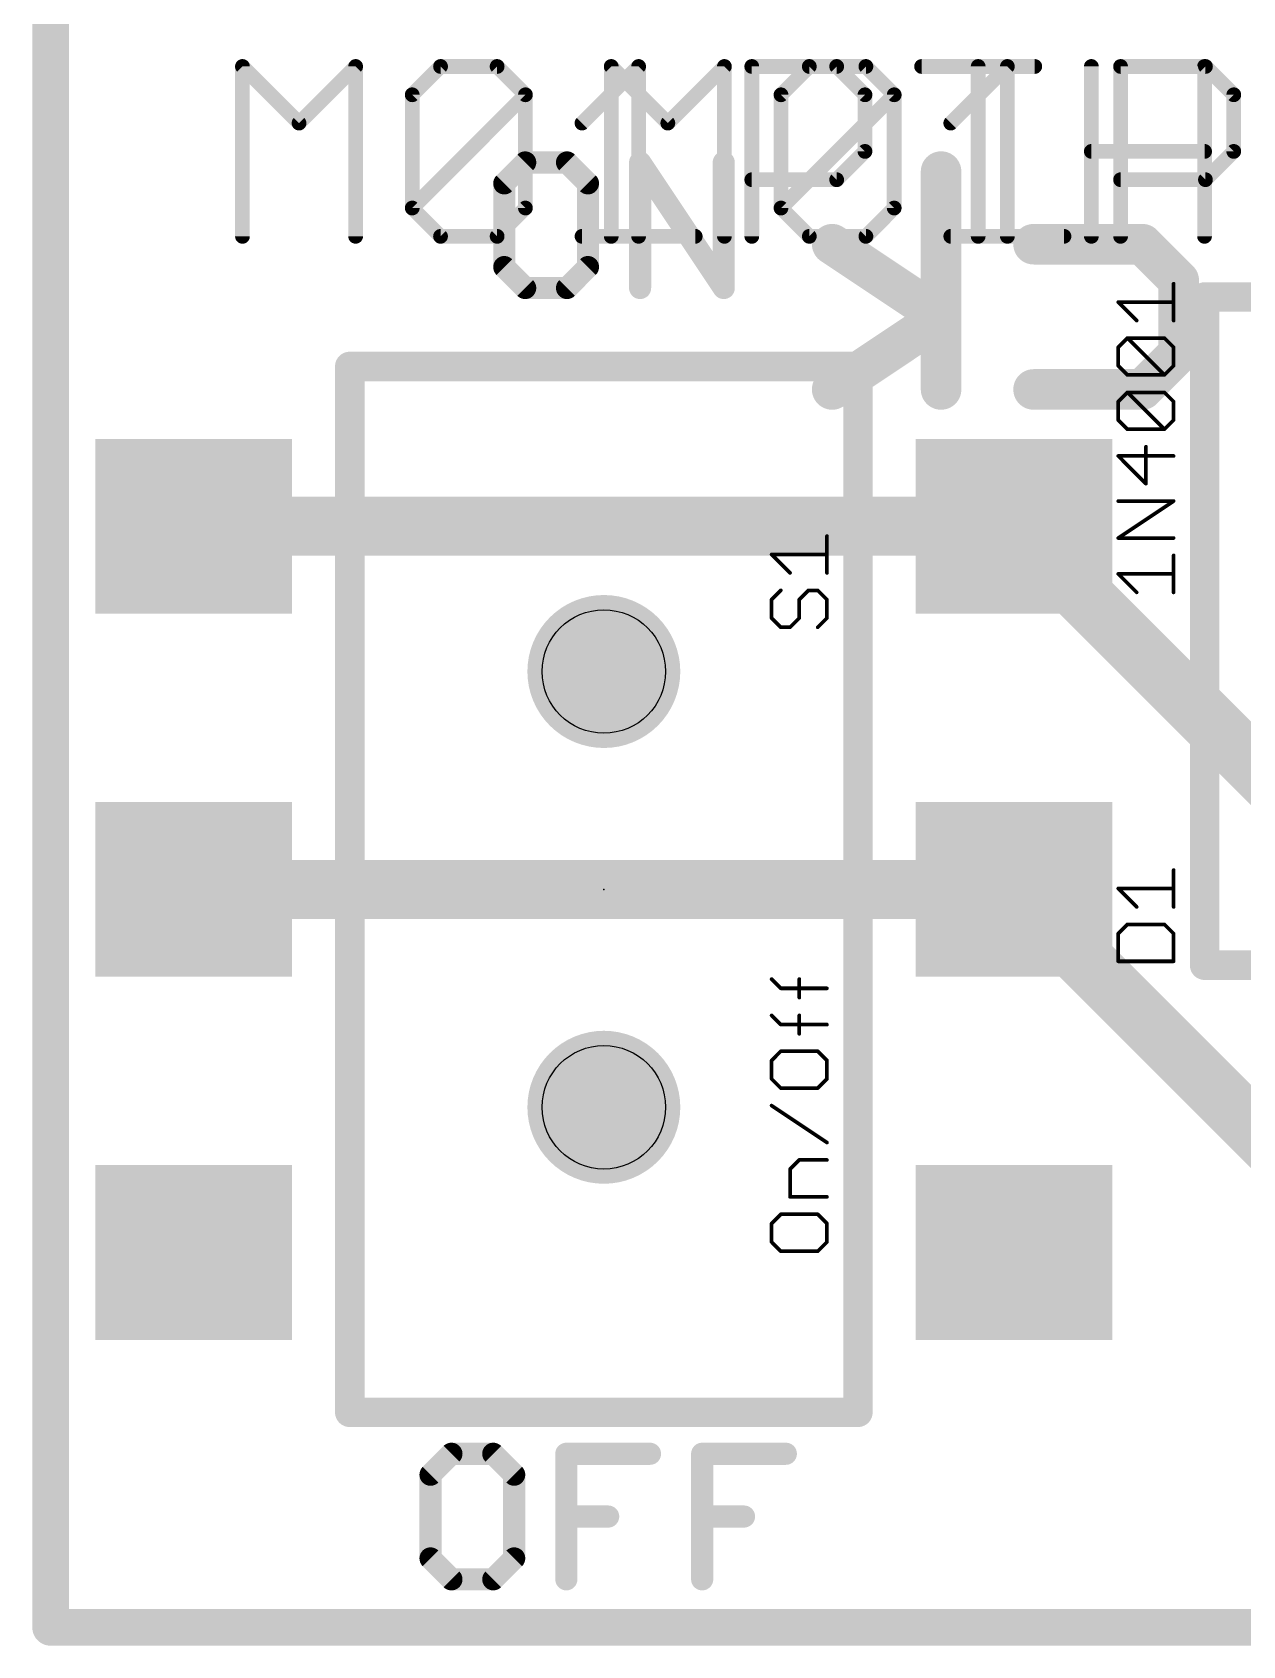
# Model space of a CAD drawing. Extents: x -128 to 56, y -3 to 18.
# Drawn here: x -0.13 to 8.21, y -0.13 to 10.98 of the extents above; entities that cross this region are included whole.
import ezdxf

# ---------------------------------------------------------------- set-up
doc = ezdxf.new("R2010")
doc.units = 0
for name, color, linetype in [('1', 12, 'CONTINUOUS'), ('16', 132, 'CONTINUOUS'), ('20', 53, 'CONTINUOUS'), ('21', 53, 'CONTINUOUS'), ('22', 53, 'CONTINUOUS'), ('23', 53, 'CONTINUOUS'), ('25', 253, 'CONTINUOUS'), ('27', 253, 'CONTINUOUS'), ('29', 253, 'CONTINUOUS'), ('30', 253, 'CONTINUOUS'), ('31', 253, 'CONTINUOUS')]:
    doc.layers.add(name, color=color, linetype=linetype)

# ---------------------------------------------------------------- blocks, each defined once
blk = doc.blocks.new('RECT')
blk.add_solid([(-0.5, -0.5), (0.5, -0.5), (-0.5, 0.5), (0.5, 0.5)])

msp = doc.modelspace()

# ---------------------------------------------------------------- linework, layer by layer
at = {"layer": '1'}
for points, const_width in [([(0, 0), (0, 16.51)], 0.254), ([(0.985, 7.58), (6.635, 7.58)], 0.4064), ([(6.635, 7.58), (9.398, 4.817)], 0.4064), ([(0.985, 5.08), (6.635, 5.08)], 0.4064), ([(6.635, 5.08), (8.667, 3.048)], 0.4064), ([(54.61, 0), (0, 0)], 0.254)]:
    msp.add_lwpolyline(points, dxfattribs=dict(at, const_width=const_width))
for points, const_width in [([(0.985, 7.6816, 1), (0.985, 7.4784)], 0.2032), ([(6.7068, 7.6518, 1), (6.5632, 7.5082)], 0.2032), ([(6.635, 7.4784, 1), (6.635, 7.6816)], 0.2032), ([(0.985, 5.1816, 1), (0.985, 4.9784)], 0.2032), ([(6.7068, 5.1518, 1), (6.5632, 5.0082)], 0.2032), ([(6.635, 4.9784, 1), (6.635, 5.1816)], 0.2032), ([(0, 0.0635, 1), (0, -0.0635)], 0.127), ([(-0.0635, 0, 1), (0.0635, 0)], 0.127)]:
    msp.add_lwpolyline(points, format="xyb", dxfattribs=dict(at, const_width=const_width))
at = {"layer": '16', "const_width": 0.254}
for points in [[(0, 0), (0, 16.51)], [(54.61, 0), (0, 0)]]:
    msp.add_lwpolyline(points, dxfattribs=at)
at = {"layer": '16', "const_width": 0.127}
for points in [[(0, 0.0635, 1), (0, -0.0635)], [(-0.0635, 0, 1), (0.0635, 0)]]:
    msp.add_lwpolyline(points, format="xyb", dxfattribs=at)
at = {"layer": '20', "const_width": 0.2032}
for points in [[(0, 16.51), (0, 0)], [(0, 0), (54.61, 0)]]:
    msp.add_lwpolyline(points, dxfattribs=at)
at = {"layer": '20', "const_width": 0.1016}
for points in [[(0, 0.0508, 1), (0, -0.0508)], [(-0.0508, 0, 1), (0.0508, 0)]]:
    msp.add_lwpolyline(points, format="xyb", dxfattribs=at)
at = {"layer": '20'}
for centre in [(3.81, 6.58), (3.81, 3.58)]:
    msp.add_circle(centre, 0.425, dxfattribs=at)
at = {"layer": '21'}
for points, const_width in [([(3.2683, 10.0845), (3.1242, 9.9405)], 0.1524), ([(3.5564, 10.0845), (3.2683, 10.0845)], 0.1524), ([(3.7004, 9.9405), (3.5564, 10.0845)], 0.1524), ([(4.0597, 9.2202), (4.0597, 10.0845)], 0.1524), ([(4.0597, 10.0845), (4.6359, 9.2202)], 0.1524), ([(4.6359, 9.2202), (4.6359, 10.0845)], 0.1524), ([(3.1242, 9.9405), (3.1242, 9.3643)], 0.1524), ([(3.7004, 9.3643), (3.7004, 9.9405)], 0.1524), ([(3.1242, 9.3643), (3.2683, 9.2202)], 0.1524), ([(3.5564, 9.2202), (3.7004, 9.3643)], 0.1524), ([(3.2683, 9.2202), (3.5564, 9.2202)], 0.1524), ([(7.948, 4.558), (7.948, 9.158)], 0.2032), ([(7.948, 9.158), (8.398, 9.158)], 0.2032), ([(5.56, 8.68), (2.06, 8.68)], 0.2032), ([(2.06, 8.68), (2.06, 1.48)], 0.2032), ([(5.56, 1.48), (5.56, 8.68)], 0.2032), ([(8.398, 4.558), (7.948, 4.558)], 0.2032), ([(2.06, 1.48), (5.56, 1.48)], 0.2032), ([(2.7603, 1.1945), (2.6162, 1.0505)], 0.1524), ([(3.0484, 1.1945), (2.7603, 1.1945)], 0.1524), ([(3.1924, 1.0505), (3.0484, 1.1945)], 0.1524), ([(3.5517, 0.3302), (3.5517, 1.1945)], 0.1524), ([(3.5517, 1.1945), (4.1279, 1.1945)], 0.1524), ([(4.4872, 0.3302), (4.4872, 1.1945)], 0.1524), ([(4.4872, 1.1945), (5.0635, 1.1945)], 0.1524), ([(2.6162, 1.0505), (2.6162, 0.4743)], 0.1524), ([(3.1924, 0.4743), (3.1924, 1.0505)], 0.1524), ([(3.5517, 0.7624), (3.8398, 0.7624)], 0.1524), ([(4.4872, 0.7624), (4.7754, 0.7624)], 0.1524), ([(2.6162, 0.4743), (2.7603, 0.3302)], 0.1524), ([(3.0484, 0.3302), (3.1924, 0.4743)], 0.1524), ([(2.7603, 0.3302), (3.0484, 0.3302)], 0.1524)]:
    msp.add_lwpolyline(points, dxfattribs=dict(at, const_width=const_width))
for points, const_width in [([(3.2683, 10.1226, 1), (3.2683, 10.0464)], 0.0762), ([(3.2952, 10.0576, 1), (3.2413, 10.1115)], 0.0762), ([(3.5833, 10.1115, 1), (3.5294, 10.0576)], 0.0762), ([(3.5564, 10.0464, 1), (3.5564, 10.1226)], 0.0762), ([(4.0914, 10.1057, 1), (4.028, 10.0634)], 0.0762), ([(4.0978, 10.0845, 1), (4.0216, 10.0845)], 0.0762), ([(4.674, 10.0845, 1), (4.5978, 10.0845)], 0.0762), ([(3.1623, 9.9405, 1), (3.0861, 9.9405)], 0.0762), ([(3.0973, 9.9674, 1), (3.1511, 9.9135)], 0.0762), ([(3.7385, 9.9405, 1), (3.6623, 9.9405)], 0.0762), ([(3.6735, 9.9135, 1), (3.7274, 9.9674)], 0.0762), ([(3.1511, 9.3912, 1), (3.0973, 9.3373)], 0.0762), ([(3.0861, 9.3643, 1), (3.1623, 9.3643)], 0.0762), ([(3.6623, 9.3643, 1), (3.7385, 9.3643)], 0.0762), ([(3.7274, 9.3373, 1), (3.6735, 9.3912)], 0.0762), ([(3.2683, 9.2583, 1), (3.2683, 9.1821)], 0.0762), ([(3.2413, 9.1933, 1), (3.2952, 9.2471)], 0.0762), ([(3.5294, 9.2471, 1), (3.5833, 9.1933)], 0.0762), ([(3.5564, 9.1821, 1), (3.5564, 9.2583)], 0.0762), ([(4.0216, 9.2202, 1), (4.0978, 9.2202)], 0.0762), ([(4.5978, 9.2202, 1), (4.674, 9.2202)], 0.0762), ([(4.6042, 9.1991, 1), (4.6676, 9.2413)], 0.0762), ([(7.9988, 9.158, 1), (7.8972, 9.158)], 0.1016), ([(7.948, 9.2088, 1), (7.948, 9.1072)], 0.1016), ([(2.06, 8.7308, 1), (2.06, 8.6292)], 0.1016), ([(2.1108, 8.68, 1), (2.0092, 8.68)], 0.1016), ([(5.6108, 8.68, 1), (5.5092, 8.68)], 0.1016), ([(5.56, 8.6292, 1), (5.56, 8.7308)], 0.1016), ([(7.948, 4.6088, 1), (7.948, 4.5072)], 0.1016), ([(7.8972, 4.558, 1), (7.9988, 4.558)], 0.1016), ([(2.06, 1.5308, 1), (2.06, 1.4292)], 0.1016), ([(5.56, 1.4292, 1), (5.56, 1.5308)], 0.1016), ([(2.0092, 1.48, 1), (2.1108, 1.48)], 0.1016), ([(5.5092, 1.48, 1), (5.6108, 1.48)], 0.1016), ([(2.7603, 1.2326, 1), (2.7603, 1.1564)], 0.0762), ([(2.7872, 1.1676, 1), (2.7333, 1.2215)], 0.0762), ([(3.0753, 1.2215, 1), (3.0214, 1.1676)], 0.0762), ([(3.0484, 1.1564, 1), (3.0484, 1.2326)], 0.0762), ([(3.5898, 1.1945, 1), (3.5136, 1.1945)], 0.0762), ([(3.5517, 1.2326, 1), (3.5517, 1.1564)], 0.0762), ([(4.1279, 1.1564, 1), (4.1279, 1.2326)], 0.0762), ([(4.5253, 1.1945, 1), (4.4491, 1.1945)], 0.0762), ([(4.4872, 1.2326, 1), (4.4872, 1.1564)], 0.0762), ([(5.0635, 1.1564, 1), (5.0635, 1.2326)], 0.0762), ([(2.6543, 1.0505, 1), (2.5781, 1.0505)], 0.0762), ([(2.5893, 1.0774, 1), (2.6431, 1.0235)], 0.0762), ([(3.2305, 1.0505, 1), (3.1543, 1.0505)], 0.0762), ([(3.1655, 1.0235, 1), (3.2194, 1.0774)], 0.0762), ([(3.5517, 0.8005, 1), (3.5517, 0.7243)], 0.0762), ([(3.8398, 0.7243, 1), (3.8398, 0.8005)], 0.0762), ([(4.4872, 0.8005, 1), (4.4872, 0.7243)], 0.0762), ([(4.7754, 0.7243, 1), (4.7754, 0.8005)], 0.0762), ([(2.6431, 0.5012, 1), (2.5893, 0.4473)], 0.0762), ([(2.5781, 0.4743, 1), (2.6543, 0.4743)], 0.0762), ([(3.1543, 0.4743, 1), (3.2305, 0.4743)], 0.0762), ([(3.2194, 0.4473, 1), (3.1655, 0.5012)], 0.0762), ([(2.7603, 0.3683, 1), (2.7603, 0.2921)], 0.0762), ([(2.7333, 0.3033, 1), (2.7872, 0.3571)], 0.0762), ([(3.0214, 0.3571, 1), (3.0753, 0.3033)], 0.0762), ([(3.0484, 0.2921, 1), (3.0484, 0.3683)], 0.0762), ([(3.5136, 0.3302, 1), (3.5898, 0.3302)], 0.0762), ([(4.4491, 0.3302, 1), (4.5253, 0.3302)], 0.0762)]:
    msp.add_lwpolyline(points, format="xyb", dxfattribs=dict(at, const_width=const_width))
at = {"layer": '22', "const_width": 0.2794}
for points in [[(6.1327, 8.5217), (6.1327, 10.0216)], [(6.1327, 9.0217), (5.3827, 9.5216)], [(6.7699, 9.5216), (7.5198, 9.5216)], [(7.5198, 9.5216), (7.7698, 9.2716)], [(7.7698, 9.2716), (7.7698, 8.7717)], [(5.3827, 8.5217), (6.1327, 9.0217)], [(7.7698, 8.7717), (7.5198, 8.5217)], [(7.5198, 8.5217), (6.7699, 8.5217)]]:
    msp.add_lwpolyline(points, dxfattribs=at)
at = {"layer": '22', "const_width": 0.1397}
for points in [[(6.2025, 10.0216, 1), (6.0628, 10.0216)], [(5.4215, 9.5797, 1), (5.344, 9.4635)], [(6.7699, 9.5915, 1), (6.7699, 9.4518)], [(7.5692, 9.571, 1), (7.4704, 9.4722)], [(7.5198, 9.4518, 1), (7.5198, 9.5915)], [(7.8397, 9.2716, 1), (7.7, 9.2716)], [(7.7204, 9.2222, 1), (7.8192, 9.321)], [(6.1714, 8.9635, 1), (6.0939, 9.0798)], [(6.0939, 8.9635, 1), (6.1714, 9.0798)], [(7.8192, 8.7223, 1), (7.7204, 8.8211)], [(7.7, 8.7717, 1), (7.8397, 8.7717)], [(5.344, 8.5798, 1), (5.4215, 8.4636)], [(6.0628, 8.5217, 1), (6.2025, 8.5217)], [(6.7699, 8.5916, 1), (6.7699, 8.4519)], [(7.4704, 8.5711, 1), (7.5692, 8.4723)], [(7.5198, 8.4519, 1), (7.5198, 8.5916)]]:
    msp.add_lwpolyline(points, format="xyb", dxfattribs=at)
at = {"layer": '23'}
msp.add_point((3.81, 5.08), dxfattribs=at)
at = {"layer": '25', "const_width": 0.0127}
for points in [[(5.3531, 7.5127, 1), (5.3403, 7.5127)], [(4.9699, 7.3901, 1), (4.9609, 7.3811)], [(4.9654, 7.3919, 1), (4.9654, 7.3792)], [(5.3467, 7.3792, 1), (5.3467, 7.3919)], [(5.088, 7.254, 1), (5.097, 7.263)], [(5.3403, 7.2585, 1), (5.3531, 7.2585)], [(5.0334, 7.134, 1), (5.0244, 7.143)], [(5.2196, 7.1449, 1), (5.2196, 7.1322)], [(5.2241, 7.134, 1), (5.2151, 7.143)], [(5.2876, 7.143, 1), (5.2787, 7.134)], [(5.2831, 7.1322, 1), (5.2831, 7.1449)], [(4.9717, 7.0749, 1), (4.959, 7.0749)], [(4.9609, 7.0794, 1), (4.9699, 7.0705)], [(5.1515, 7.0794, 1), (5.1605, 7.0705)], [(5.1624, 7.0749, 1), (5.1497, 7.0749)], [(5.3531, 7.0749, 1), (5.3403, 7.0749)], [(5.3422, 7.0705, 1), (5.3512, 7.0794)], [(4.959, 6.9478, 1), (4.9717, 6.9478)], [(4.9699, 6.9523, 1), (4.9609, 6.9433)], [(5.0289, 6.8906, 1), (5.0289, 6.8779)], [(5.0244, 6.8798, 1), (5.0334, 6.8888)], [(5.088, 6.8888, 1), (5.097, 6.8798)], [(5.0925, 6.8779, 1), (5.0925, 6.8906)], [(5.1497, 6.9478, 1), (5.1624, 6.9478)], [(5.1605, 6.9433, 1), (5.1515, 6.9523)], [(5.2787, 6.8888, 1), (5.2876, 6.8798)], [(5.3403, 6.9478, 1), (5.3531, 6.9478)], [(5.3512, 6.9433, 1), (5.3422, 6.9523)], [(7.7407, 5.2131, 1), (7.7279, 5.2131)], [(7.3575, 5.0905, 1), (7.3485, 5.0815)], [(7.353, 5.0924, 1), (7.353, 5.0797)], [(7.7343, 5.0797, 1), (7.7343, 5.0924)], [(7.4756, 4.9544, 1), (7.4846, 4.9634)], [(7.7279, 4.9589, 1), (7.7407, 4.9589)], [(7.3593, 4.7754, 1), (7.3466, 4.7754)], [(7.3485, 4.7799, 1), (7.3575, 4.7709)], [(7.4165, 4.8453, 1), (7.4165, 4.8326)], [(7.421, 4.8344, 1), (7.412, 4.8434)], [(7.6752, 4.8434, 1), (7.6663, 4.8344)], [(7.6707, 4.8326, 1), (7.6707, 4.8453)], [(7.7407, 4.7754, 1), (7.7279, 4.7754)], [(7.7298, 4.7709, 1), (7.7388, 4.7799)], [(7.3466, 4.5847, 1), (7.3593, 4.5847)], [(7.353, 4.5911, 1), (7.353, 4.5784)], [(7.7279, 4.5847, 1), (7.7407, 4.5847)], [(7.7343, 4.5784, 1), (7.7343, 4.5911)]]:
    msp.add_lwpolyline(points, format="xyb", dxfattribs=at)
at = {"layer": '25', "const_width": 0.0254}
for points in [[(5.3467, 7.2585), (5.3467, 7.5127)], [(5.0925, 7.2585), (4.9654, 7.3856)], [(4.9654, 7.3856), (5.3467, 7.3856)], [(5.0289, 7.1385), (4.9654, 7.0749)], [(5.156, 7.0749), (5.2196, 7.1385)], [(5.2196, 7.1385), (5.2831, 7.1385)], [(5.2831, 7.1385), (5.3467, 7.0749)], [(4.9654, 7.0749), (4.9654, 6.9478)], [(5.156, 6.9478), (5.156, 7.0749)], [(5.3467, 7.0749), (5.3467, 6.9478)], [(4.9654, 6.9478), (5.0289, 6.8843)], [(5.0289, 6.8843), (5.0925, 6.8843)], [(5.0925, 6.8843), (5.156, 6.9478)], [(5.3467, 6.9478), (5.2831, 6.8843)], [(7.7343, 4.9589), (7.7343, 5.2131)], [(7.4801, 4.9589), (7.353, 5.086)], [(7.353, 5.086), (7.7343, 5.086)], [(7.4165, 4.8389), (7.353, 4.7754)], [(7.353, 4.7754), (7.353, 4.5847)], [(7.6707, 4.8389), (7.4165, 4.8389)], [(7.7343, 4.7754), (7.6707, 4.8389)], [(7.7343, 4.5847), (7.7343, 4.7754)], [(7.353, 4.5847), (7.7343, 4.5847)]]:
    msp.add_lwpolyline(points, dxfattribs=at)
at = {"layer": '27'}
for points, const_width in [([(1.3388, 10.7632, 1), (1.3028, 10.7272)], 0.0508), ([(1.3462, 10.7452, 1), (1.2954, 10.7452)], 0.0508), ([(2.1258, 10.7452, 1), (2.075, 10.7452)], 0.0508), ([(2.1184, 10.7272, 1), (2.0824, 10.7632)], 0.0508), ([(2.6851, 10.7706, 1), (2.6851, 10.7198)], 0.0508), ([(2.7031, 10.7272, 1), (2.6671, 10.7632)], 0.0508), ([(3.0929, 10.7632, 1), (3.0569, 10.7272)], 0.0508), ([(3.0749, 10.7198, 1), (3.0749, 10.7706)], 0.0508), ([(3.8788, 10.7632, 1), (3.8428, 10.7272)], 0.0508), ([(3.8862, 10.7452, 1), (3.8354, 10.7452)], 0.0508), ([(4.0748, 10.7452, 1), (4.024, 10.7452)], 0.0508), ([(4.0674, 10.7272, 1), (4.0314, 10.7632)], 0.0508), ([(4.6658, 10.7452, 1), (4.615, 10.7452)], 0.0508), ([(4.6584, 10.7272, 1), (4.6224, 10.7632)], 0.0508), ([(4.8544, 10.7452, 1), (4.8036, 10.7452)], 0.0508), ([(4.829, 10.7706, 1), (4.829, 10.7198)], 0.0508), ([(5.2251, 10.7706, 1), (5.2251, 10.7198)], 0.0508), ([(5.2431, 10.7272, 1), (5.2071, 10.7632)], 0.0508), ([(5.4316, 10.7632, 1), (5.3957, 10.7272)], 0.0508), ([(5.4137, 10.7198, 1), (5.4137, 10.7706)], 0.0508), ([(5.6329, 10.7632, 1), (5.5969, 10.7272)], 0.0508), ([(5.6149, 10.7198, 1), (5.6149, 10.7706)], 0.0508), ([(5.9984, 10.7706, 1), (5.9984, 10.7198)], 0.0508), ([(6.4136, 10.7452, 1), (6.3628, 10.7452)], 0.0508), ([(6.6148, 10.7452, 1), (6.564, 10.7452)], 0.0508), ([(6.6074, 10.7272, 1), (6.5714, 10.7632)], 0.0508), ([(6.778, 10.7198, 1), (6.778, 10.7706)], 0.0508), ([(7.1932, 10.7452, 1), (7.1424, 10.7452)], 0.0508), ([(7.3944, 10.7452, 1), (7.3436, 10.7452)], 0.0508), ([(7.369, 10.7706, 1), (7.369, 10.7198)], 0.0508), ([(7.9728, 10.7452, 1), (7.922, 10.7452)], 0.0508), ([(7.9716, 10.7632, 1), (7.9357, 10.7272)], 0.0508), ([(7.9537, 10.7198, 1), (7.9537, 10.7706)], 0.0508), ([(2.4722, 10.5683, 1), (2.5082, 10.5323)], 0.0508), ([(2.5156, 10.5503, 1), (2.4648, 10.5503)], 0.0508), ([(3.2952, 10.5503, 1), (3.2444, 10.5503)], 0.0508), ([(3.2878, 10.5323, 1), (3.2518, 10.5683)], 0.0508), ([(3.2518, 10.5323, 1), (3.2878, 10.5683)], 0.0508), ([(5.0122, 10.5683, 1), (5.0482, 10.5323)], 0.0508), ([(5.0556, 10.5503, 1), (5.0048, 10.5503)], 0.0508), ([(5.634, 10.5503, 1), (5.5832, 10.5503)], 0.0508), ([(5.5906, 10.5323, 1), (5.6265, 10.5683)], 0.0508), ([(5.8352, 10.5503, 1), (5.7844, 10.5503)], 0.0508), ([(5.8278, 10.5323, 1), (5.7918, 10.5683)], 0.0508), ([(5.7918, 10.5323, 1), (5.8278, 10.5683)], 0.0508), ([(8.174, 10.5503, 1), (8.1232, 10.5503)], 0.0508), ([(8.1306, 10.5323, 1), (8.1665, 10.5683)], 0.0508), ([(1.6926, 10.3734, 1), (1.7286, 10.3374)], 0.0508), ([(1.6926, 10.3374, 1), (1.7286, 10.3734)], 0.0508), ([(3.6416, 10.3734, 1), (3.6776, 10.3374)], 0.0508), ([(4.2326, 10.3734, 1), (4.2686, 10.3374)], 0.0508), ([(4.2326, 10.3374, 1), (4.2686, 10.3734)], 0.0508), ([(6.1816, 10.3734, 1), (6.2176, 10.3374)], 0.0508), ([(5.5832, 10.1605, 1), (5.634, 10.1605)], 0.0508), ([(5.6265, 10.1425, 1), (5.5906, 10.1785)], 0.0508), ([(7.1678, 10.1859, 1), (7.1678, 10.1351)], 0.0508), ([(7.9474, 10.1351, 1), (7.9474, 10.1859)], 0.0508), ([(8.1232, 10.1605, 1), (8.174, 10.1605)], 0.0508), ([(8.1665, 10.1425, 1), (8.1306, 10.1785)], 0.0508), ([(4.829, 9.991, 1), (4.829, 9.9402)], 0.0508), ([(5.3957, 9.9836, 1), (5.4316, 9.9476)], 0.0508), ([(5.4137, 9.9402, 1), (5.4137, 9.991)], 0.0508), ([(7.369, 9.991, 1), (7.369, 9.9402)], 0.0508), ([(7.9357, 9.9836, 1), (7.9716, 9.9476)], 0.0508), ([(7.9537, 9.9402, 1), (7.9537, 9.991)], 0.0508), ([(2.5082, 9.7887, 1), (2.4722, 9.7527)], 0.0508), ([(2.4722, 9.7887, 1), (2.5082, 9.7527)], 0.0508), ([(2.4648, 9.7707, 1), (2.5156, 9.7707)], 0.0508), ([(3.2444, 9.7707, 1), (3.2952, 9.7707)], 0.0508), ([(3.2878, 9.7527, 1), (3.2518, 9.7887)], 0.0508), ([(5.0482, 9.7887, 1), (5.0122, 9.7527)], 0.0508), ([(5.0122, 9.7887, 1), (5.0482, 9.7527)], 0.0508), ([(5.0048, 9.7707, 1), (5.0556, 9.7707)], 0.0508), ([(5.7844, 9.7707, 1), (5.8352, 9.7707)], 0.0508), ([(5.8278, 9.7527, 1), (5.7918, 9.7887)], 0.0508), ([(1.2954, 9.5758, 1), (1.3462, 9.5758)], 0.0508), ([(2.075, 9.5758, 1), (2.1258, 9.5758)], 0.0508), ([(2.6851, 9.6012, 1), (2.6851, 9.5504)], 0.0508), ([(2.6671, 9.5578, 1), (2.7031, 9.5938)], 0.0508), ([(3.0569, 9.5938, 1), (3.0929, 9.5578)], 0.0508), ([(3.0749, 9.5504, 1), (3.0749, 9.6012)], 0.0508), ([(3.6596, 9.6012, 1), (3.6596, 9.5504)], 0.0508), ([(3.8354, 9.5758, 1), (3.8862, 9.5758)], 0.0508), ([(4.024, 9.5758, 1), (4.0748, 9.5758)], 0.0508), ([(4.4392, 9.5504, 1), (4.4392, 9.6012)], 0.0508), ([(4.615, 9.5758, 1), (4.6658, 9.5758)], 0.0508), ([(4.8036, 9.5758, 1), (4.8544, 9.5758)], 0.0508), ([(5.2251, 9.6012, 1), (5.2251, 9.5504)], 0.0508), ([(5.2071, 9.5578, 1), (5.2431, 9.5938)], 0.0508), ([(5.5969, 9.5938, 1), (5.6329, 9.5578)], 0.0508), ([(5.6149, 9.5504, 1), (5.6149, 9.6012)], 0.0508), ([(6.1996, 9.6012, 1), (6.1996, 9.5504)], 0.0508), ([(6.3628, 9.5758, 1), (6.4136, 9.5758)], 0.0508), ([(6.564, 9.5758, 1), (6.6148, 9.5758)], 0.0508), ([(6.9792, 9.5504, 1), (6.9792, 9.6012)], 0.0508), ([(7.1424, 9.5758, 1), (7.1932, 9.5758)], 0.0508), ([(7.3436, 9.5758, 1), (7.3944, 9.5758)], 0.0508), ([(7.922, 9.5758, 1), (7.9728, 9.5758)], 0.0508), ([(7.7407, 9.2499, 1), (7.7279, 9.2499)], 0.0127), ([(7.353, 9.1292, 1), (7.353, 9.1165)], 0.0127), ([(7.3575, 9.1273, 1), (7.3485, 9.1183)], 0.0127), ([(7.7343, 9.1165, 1), (7.7343, 9.1292)], 0.0127), ([(7.4756, 8.9912, 1), (7.4846, 9.0002)], 0.0127), ([(7.7279, 8.9957, 1), (7.7407, 8.9957)], 0.0127), ([(7.4165, 8.8821, 1), (7.4165, 8.8694)], 0.0127), ([(7.421, 8.8802, 1), (7.412, 8.8713)], 0.0127), ([(7.421, 8.8713, 1), (7.412, 8.8802)], 0.0127), ([(7.6752, 8.8802, 1), (7.6663, 8.8713)], 0.0127), ([(7.6707, 8.8694, 1), (7.6707, 8.8821)], 0.0127), ([(7.3593, 8.8122, 1), (7.3466, 8.8122)], 0.0127), ([(7.3485, 8.8167, 1), (7.3575, 8.8077)], 0.0127), ([(7.7407, 8.8122, 1), (7.7279, 8.8122)], 0.0127), ([(7.7298, 8.8077, 1), (7.7388, 8.8167)], 0.0127), ([(7.3466, 8.6851, 1), (7.3593, 8.6851)], 0.0127), ([(7.3575, 8.6896, 1), (7.3485, 8.6806)], 0.0127), ([(7.7279, 8.6851, 1), (7.7407, 8.6851)], 0.0127), ([(7.7388, 8.6806, 1), (7.7298, 8.6896)], 0.0127), ([(7.4165, 8.6279, 1), (7.4165, 8.6152)], 0.0127), ([(7.412, 8.617, 1), (7.421, 8.626)], 0.0127), ([(7.6663, 8.626, 1), (7.6752, 8.617)], 0.0127), ([(7.6663, 8.617, 1), (7.6752, 8.626)], 0.0127), ([(7.6707, 8.6152, 1), (7.6707, 8.6279)], 0.0127), ([(7.3593, 8.438, 1), (7.3466, 8.438)], 0.0127), ([(7.3485, 8.4425, 1), (7.3575, 8.4335)], 0.0127), ([(7.4165, 8.5079, 1), (7.4165, 8.4952)], 0.0127), ([(7.421, 8.506, 1), (7.412, 8.497)], 0.0127), ([(7.421, 8.497, 1), (7.412, 8.506)], 0.0127), ([(7.6752, 8.506, 1), (7.6663, 8.497)], 0.0127), ([(7.6707, 8.4952, 1), (7.6707, 8.5079)], 0.0127), ([(7.7407, 8.438, 1), (7.7279, 8.438)], 0.0127), ([(7.7298, 8.4335, 1), (7.7388, 8.4425)], 0.0127), ([(7.3466, 8.3109, 1), (7.3593, 8.3109)], 0.0127), ([(7.3575, 8.3154, 1), (7.3485, 8.3064)], 0.0127), ([(7.4165, 8.2537, 1), (7.4165, 8.241)], 0.0127), ([(7.412, 8.2428, 1), (7.421, 8.2518)], 0.0127), ([(7.6663, 8.2518, 1), (7.6752, 8.2428)], 0.0127), ([(7.6663, 8.2428, 1), (7.6752, 8.2518)], 0.0127), ([(7.6707, 8.241, 1), (7.6707, 8.2537)], 0.0127), ([(7.7279, 8.3109, 1), (7.7407, 8.3109)], 0.0127), ([(7.7388, 8.3064, 1), (7.7298, 8.3154)], 0.0127), ([(7.55, 8.1273, 1), (7.5373, 8.1273)], 0.0127), ([(7.3575, 8.0683, 1), (7.3485, 8.0593)], 0.0127), ([(7.353, 8.0701, 1), (7.353, 8.0574)], 0.0127), ([(7.7343, 8.0574, 1), (7.7343, 8.0701)], 0.0127), ([(7.5373, 7.8731, 1), (7.55, 7.8731)], 0.0127), ([(7.5391, 7.8686, 1), (7.5481, 7.8776)], 0.0127), ([(7.353, 7.7595, 1), (7.353, 7.7468)], 0.0127), ([(7.7378, 7.7478, 1), (7.7308, 7.7584)], 0.0127), ([(7.7343, 7.7468, 1), (7.7343, 7.7595)], 0.0127), ([(7.353, 7.5053, 1), (7.353, 7.4926)], 0.0127), ([(7.3495, 7.5042, 1), (7.3565, 7.4936)], 0.0127), ([(7.7343, 7.4926, 1), (7.7343, 7.5053)], 0.0127), ([(7.7407, 7.3789, 1), (7.7279, 7.3789)], 0.0127), ([(7.353, 7.2582, 1), (7.353, 7.2455)], 0.0127), ([(7.3575, 7.2563, 1), (7.3485, 7.2473)], 0.0127), ([(7.7343, 7.2455, 1), (7.7343, 7.2582)], 0.0127), ([(7.4756, 7.1202, 1), (7.4846, 7.1292)], 0.0127), ([(7.7279, 7.1247, 1), (7.7407, 7.1247)], 0.0127), ([(4.9699, 4.4668, 1), (4.9609, 4.4578)], 0.0127), ([(5.1624, 4.4623, 1), (5.1497, 4.4623)], 0.0127), ([(5.0289, 4.4051, 1), (5.0289, 4.3924)], 0.0127), ([(5.0244, 4.3943, 1), (5.0334, 4.4033)], 0.0127), ([(5.1497, 4.3352, 1), (5.1624, 4.3352)], 0.0127), ([(5.3467, 4.3924, 1), (5.3467, 4.4051)], 0.0127), ([(4.9699, 4.2173, 1), (4.9609, 4.2084)], 0.0127), ([(5.1624, 4.2129, 1), (5.1497, 4.2129)], 0.0127), ([(5.0289, 4.1557, 1), (5.0289, 4.143)], 0.0127), ([(5.0244, 4.1448, 1), (5.0334, 4.1538)], 0.0127), ([(5.3467, 4.143, 1), (5.3467, 4.1557)], 0.0127), ([(5.1497, 4.0857, 1), (5.1624, 4.0857)], 0.0127), ([(4.9717, 3.9022, 1), (4.959, 3.9022)], 0.0127), ([(4.9609, 3.9067, 1), (4.9699, 3.8977)], 0.0127), ([(5.0289, 3.9721, 1), (5.0289, 3.9594)], 0.0127), ([(5.0334, 3.9613, 1), (5.0244, 3.9702)], 0.0127), ([(5.2876, 3.9702, 1), (5.2787, 3.9613)], 0.0127), ([(5.2831, 3.9594, 1), (5.2831, 3.9721)], 0.0127), ([(5.3531, 3.9022, 1), (5.3403, 3.9022)], 0.0127), ([(5.3422, 3.8977, 1), (5.3512, 3.9067)], 0.0127), ([(4.959, 3.7751, 1), (4.9717, 3.7751)], 0.0127), ([(4.9699, 3.7796, 1), (4.9609, 3.7706)], 0.0127), ([(5.3403, 3.7751, 1), (5.3531, 3.7751)], 0.0127), ([(5.3512, 3.7706, 1), (5.3422, 3.7796)], 0.0127), ([(5.0289, 3.7179, 1), (5.0289, 3.7052)], 0.0127), ([(5.0244, 3.7071, 1), (5.0334, 3.716)], 0.0127), ([(5.2787, 3.716, 1), (5.2876, 3.7071)], 0.0127), ([(5.2831, 3.7052, 1), (5.2831, 3.7179)], 0.0127), ([(4.9689, 3.5968, 1), (4.9619, 3.5863)], 0.0127), ([(5.3432, 3.3321, 1), (5.3502, 3.3426)], 0.0127), ([(5.156, 3.2237, 1), (5.156, 3.211)], 0.0127), ([(5.1605, 3.2129, 1), (5.1515, 3.2218)], 0.0127), ([(5.3467, 3.211, 1), (5.3467, 3.2237)], 0.0127), ([(5.0988, 3.1538, 1), (5.0861, 3.1538)], 0.0127), ([(5.088, 3.1583, 1), (5.097, 3.1493)], 0.0127), ([(5.0861, 2.9631, 1), (5.0988, 2.9631)], 0.0127), ([(5.0925, 2.9695, 1), (5.0925, 2.9568)], 0.0127), ([(5.3467, 2.9568, 1), (5.3467, 2.9695)], 0.0127), ([(4.9717, 2.7796, 1), (4.959, 2.7796)], 0.0127), ([(4.9609, 2.7841, 1), (4.9699, 2.7751)], 0.0127), ([(5.0289, 2.8495, 1), (5.0289, 2.8368)], 0.0127), ([(5.0334, 2.8387, 1), (5.0244, 2.8476)], 0.0127), ([(5.2876, 2.8476, 1), (5.2787, 2.8387)], 0.0127), ([(5.2831, 2.8368, 1), (5.2831, 2.8495)], 0.0127), ([(5.3531, 2.7796, 1), (5.3403, 2.7796)], 0.0127), ([(5.3422, 2.7751, 1), (5.3512, 2.7841)], 0.0127), ([(4.959, 2.6525, 1), (4.9717, 2.6525)], 0.0127), ([(4.9699, 2.657, 1), (4.9609, 2.648)], 0.0127), ([(5.0289, 2.5953, 1), (5.0289, 2.5826)], 0.0127), ([(5.0244, 2.5844, 1), (5.0334, 2.5934)], 0.0127), ([(5.2787, 2.5934, 1), (5.2876, 2.5844)], 0.0127), ([(5.2831, 2.5826, 1), (5.2831, 2.5953)], 0.0127), ([(5.3403, 2.6525, 1), (5.3531, 2.6525)], 0.0127), ([(5.3512, 2.648, 1), (5.3422, 2.657)], 0.0127)]:
    msp.add_lwpolyline(points, format="xyb", dxfattribs=dict(at, const_width=const_width))
for points, const_width in [([(1.3208, 9.5758), (1.3208, 10.7452)], 0.1016), ([(1.3208, 10.7452), (1.7106, 10.3554)], 0.1016), ([(1.7106, 10.3554), (2.1004, 10.7452)], 0.1016), ([(2.1004, 10.7452), (2.1004, 9.5758)], 0.1016), ([(2.4902, 10.5503), (2.6851, 10.7452)], 0.1016), ([(2.6851, 10.7452), (3.0749, 10.7452)], 0.1016), ([(3.0749, 10.7452), (3.2698, 10.5503)], 0.1016), ([(3.6596, 10.3554), (4.0494, 10.7452)], 0.1016), ([(3.8608, 9.5758), (3.8608, 10.7452)], 0.1016), ([(3.8608, 10.7452), (4.2506, 10.3554)], 0.1016), ([(4.0494, 10.7452), (4.0494, 9.5758)], 0.1016), ([(4.2506, 10.3554), (4.6404, 10.7452)], 0.1016), ([(4.6404, 10.7452), (4.6404, 9.5758)], 0.1016), ([(4.829, 9.5758), (4.829, 10.7452)], 0.1016), ([(4.829, 10.7452), (5.4137, 10.7452)], 0.1016), ([(5.0302, 10.5503), (5.2251, 10.7452)], 0.1016), ([(5.2251, 10.7452), (5.6149, 10.7452)], 0.1016), ([(5.4137, 10.7452), (5.6086, 10.5503)], 0.1016), ([(5.6149, 10.7452), (5.8098, 10.5503)], 0.1016), ([(5.9984, 10.7452), (6.778, 10.7452)], 0.1016), ([(6.1996, 10.3554), (6.5894, 10.7452)], 0.1016), ([(6.3882, 9.5758), (6.3882, 10.7452)], 0.1016), ([(6.5894, 10.7452), (6.5894, 9.5758)], 0.1016), ([(7.1678, 9.5758), (7.1678, 10.7452)], 0.1016), ([(7.369, 9.5758), (7.369, 10.7452)], 0.1016), ([(7.369, 10.7452), (7.9537, 10.7452)], 0.1016), ([(7.9474, 10.7452), (7.9474, 9.5758)], 0.1016), ([(7.9537, 10.7452), (8.1486, 10.5503)], 0.1016), ([(2.4902, 9.7707), (2.4902, 10.5503)], 0.1016), ([(2.4902, 9.7707), (3.2698, 10.5503)], 0.1016), ([(3.2698, 10.5503), (3.2698, 9.7707)], 0.1016), ([(5.0302, 9.7707), (5.0302, 10.5503)], 0.1016), ([(5.0302, 9.7707), (5.8098, 10.5503)], 0.1016), ([(5.6086, 10.5503), (5.6086, 10.1605)], 0.1016), ([(5.8098, 10.5503), (5.8098, 9.7707)], 0.1016), ([(8.1486, 10.5503), (8.1486, 10.1605)], 0.1016), ([(5.6086, 10.1605), (5.4137, 9.9656)], 0.1016), ([(7.1678, 10.1605), (7.9474, 10.1605)], 0.1016), ([(8.1486, 10.1605), (7.9537, 9.9656)], 0.1016), ([(5.4137, 9.9656), (4.829, 9.9656)], 0.1016), ([(7.9537, 9.9656), (7.369, 9.9656)], 0.1016), ([(2.6851, 9.5758), (2.4902, 9.7707)], 0.1016), ([(3.2698, 9.7707), (3.0749, 9.5758)], 0.1016), ([(5.2251, 9.5758), (5.0302, 9.7707)], 0.1016), ([(5.8098, 9.7707), (5.6149, 9.5758)], 0.1016), ([(3.0749, 9.5758), (2.6851, 9.5758)], 0.1016), ([(3.6596, 9.5758), (4.4392, 9.5758)], 0.1016), ([(5.6149, 9.5758), (5.2251, 9.5758)], 0.1016), ([(6.1996, 9.5758), (6.9792, 9.5758)], 0.1016), ([(7.7343, 8.9957), (7.7343, 9.2499)], 0.0254), ([(7.4801, 8.9957), (7.353, 9.1228)], 0.0254), ([(7.353, 9.1228), (7.7343, 9.1228)], 0.0254), ([(7.353, 8.8122), (7.4165, 8.8757)], 0.0254), ([(7.4165, 8.8757), (7.6707, 8.8757)], 0.0254), ([(7.6707, 8.6215), (7.4165, 8.8757)], 0.0254), ([(7.6707, 8.8757), (7.7343, 8.8122)], 0.0254), ([(7.353, 8.6851), (7.353, 8.8122)], 0.0254), ([(7.7343, 8.8122), (7.7343, 8.6851)], 0.0254), ([(7.4165, 8.6215), (7.353, 8.6851)], 0.0254), ([(7.7343, 8.6851), (7.6707, 8.6215)], 0.0254), ([(7.6707, 8.6215), (7.4165, 8.6215)], 0.0254), ([(7.353, 8.438), (7.4165, 8.5015)], 0.0254), ([(7.353, 8.3109), (7.353, 8.438)], 0.0254), ([(7.4165, 8.5015), (7.6707, 8.5015)], 0.0254), ([(7.6707, 8.2473), (7.4165, 8.5015)], 0.0254), ([(7.6707, 8.5015), (7.7343, 8.438)], 0.0254), ([(7.7343, 8.438), (7.7343, 8.3109)], 0.0254), ([(7.4165, 8.2473), (7.353, 8.3109)], 0.0254), ([(7.6707, 8.2473), (7.4165, 8.2473)], 0.0254), ([(7.7343, 8.3109), (7.6707, 8.2473)], 0.0254), ([(7.5436, 7.8731), (7.5436, 8.1273)], 0.0254), ([(7.7343, 8.0638), (7.353, 8.0638)], 0.0254), ([(7.353, 8.0638), (7.5436, 7.8731)], 0.0254), ([(7.353, 7.4989), (7.7343, 7.7531)], 0.0254), ([(7.7343, 7.7531), (7.353, 7.7531)], 0.0254), ([(7.7343, 7.4989), (7.353, 7.4989)], 0.0254), ([(7.7343, 7.1247), (7.7343, 7.3789)], 0.0254), ([(7.4801, 7.1247), (7.353, 7.2518)], 0.0254), ([(7.353, 7.2518), (7.7343, 7.2518)], 0.0254), ([(5.0289, 4.3988), (4.9654, 4.4623)], 0.0254), ([(5.156, 4.3352), (5.156, 4.4623)], 0.0254), ([(5.3467, 4.3988), (5.0289, 4.3988)], 0.0254), ([(5.0289, 4.1493), (4.9654, 4.2129)], 0.0254), ([(5.156, 4.0857), (5.156, 4.2129)], 0.0254), ([(5.3467, 4.1493), (5.0289, 4.1493)], 0.0254), ([(5.0289, 3.9658), (4.9654, 3.9022)], 0.0254), ([(4.9654, 3.9022), (4.9654, 3.7751)], 0.0254), ([(5.2831, 3.9658), (5.0289, 3.9658)], 0.0254), ([(5.3467, 3.9022), (5.2831, 3.9658)], 0.0254), ([(5.3467, 3.7751), (5.3467, 3.9022)], 0.0254), ([(4.9654, 3.7751), (5.0289, 3.7115)], 0.0254), ([(5.2831, 3.7115), (5.3467, 3.7751)], 0.0254), ([(5.0289, 3.7115), (5.2831, 3.7115)], 0.0254), ([(5.3467, 3.3373), (4.9654, 3.5916)], 0.0254), ([(5.0925, 3.1538), (5.156, 3.2173)], 0.0254), ([(5.156, 3.2173), (5.3467, 3.2173)], 0.0254), ([(5.0925, 2.9631), (5.0925, 3.1538)], 0.0254), ([(5.3467, 2.9631), (5.0925, 2.9631)], 0.0254), ([(5.0289, 2.8431), (4.9654, 2.7796)], 0.0254), ([(4.9654, 2.7796), (4.9654, 2.6525)], 0.0254), ([(5.2831, 2.8431), (5.0289, 2.8431)], 0.0254), ([(5.3467, 2.7796), (5.2831, 2.8431)], 0.0254), ([(5.3467, 2.6525), (5.3467, 2.7796)], 0.0254), ([(4.9654, 2.6525), (5.0289, 2.5889)], 0.0254), ([(5.0289, 2.5889), (5.2831, 2.5889)], 0.0254), ([(5.2831, 2.5889), (5.3467, 2.6525)], 0.0254)]:
    msp.add_lwpolyline(points, dxfattribs=dict(at, const_width=const_width))
at = {"layer": '29', "const_width": 0.5266}
for points in [[(3.81, 6.3167, 1), (3.81, 6.8433, 1), (3.81, 6.3167)], [(3.81, 3.3167, 1), (3.81, 3.8433, 1), (3.81, 3.3167)]]:
    msp.add_lwpolyline(points, format="xyb", dxfattribs=at)
at = {"layer": '30', "const_width": 0.5266}
for points in [[(3.81, 6.3167, 1), (3.81, 6.8433, 1), (3.81, 6.3167)], [(3.81, 3.3167, 1), (3.81, 3.8433, 1), (3.81, 3.3167)]]:
    msp.add_lwpolyline(points, format="xyb", dxfattribs=at)

# ---------------------------------------------------------------- block references
at = {"layer": '1', "yscale": 1.15, "rotation": 270}
for p in [(0.985, 7.58), (6.635, 7.58), (0.985, 5.08), (6.635, 5.08), (0.985, 2.58), (6.635, 2.58)]:
    msp.add_blockref('RECT', p, dxfattribs=at)
at = {"layer": '29', "xscale": 1.2032, "yscale": 1.3532, "rotation": 270}
for p in [(0.985, 7.58), (6.635, 7.58), (0.985, 5.08), (6.635, 5.08), (0.985, 2.58), (6.635, 2.58)]:
    msp.add_blockref('RECT', p, dxfattribs=at)
at = {"layer": '31', "yscale": 1.15, "rotation": 270}
for p in [(0.985, 7.58), (6.635, 7.58), (0.985, 5.08), (6.635, 5.08), (0.985, 2.58), (6.635, 2.58)]:
    msp.add_blockref('RECT', p, dxfattribs=at)

doc.saveas('drawing.dxf')
